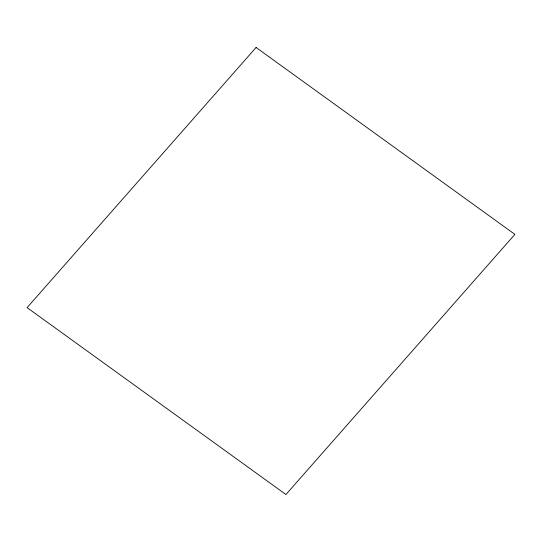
<?xml version="1.0" encoding="UTF-8"?>
<svg xmlns="http://www.w3.org/2000/svg" width="542" height="542" viewBox="0 0 542 542"><rect width="100%" height="100%" fill="white"/><g stroke="black" fill="none" stroke-linecap="round" stroke-linejoin="round"><path stroke-width="0.81" d="M256.075 47.479L27.1 307.632L285.925 494.521L514.9 234.368L256.075 47.479"/></g></svg>
